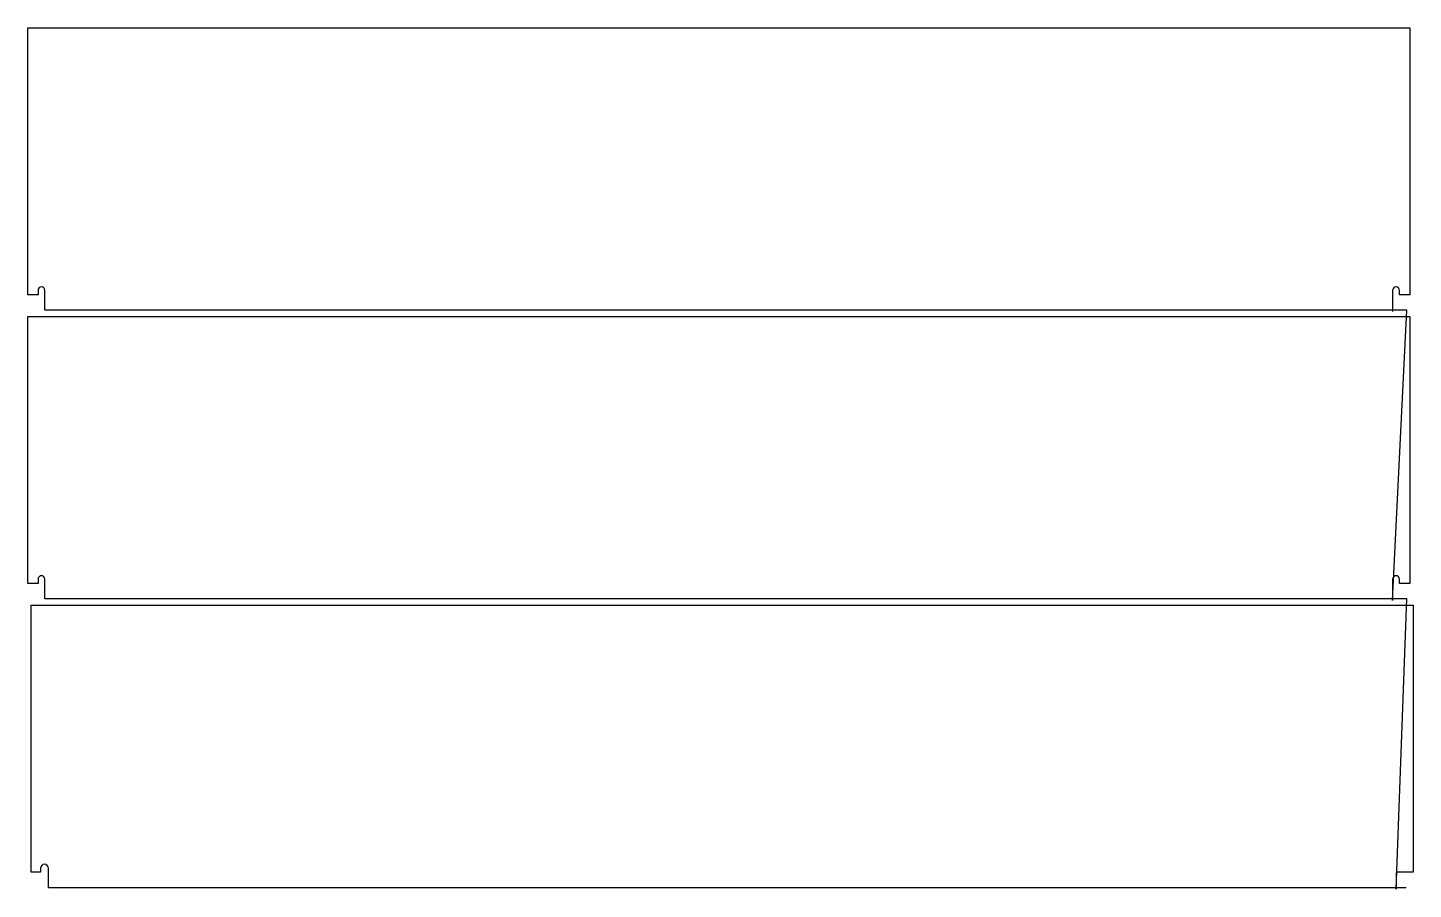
# Model space of a CAD drawing. Header units: metres. Extents: x 8 to 4442, y 3 to 2761.
import ezdxf

# ---------------------------------------------------------------- set-up
doc = ezdxf.new("R2010")
doc.units = ezdxf.units.M

msp = doc.modelspace()

# ---------------------------------------------------------------- linework, layer by layer
at = {"layer": 'TOOL_0'}
for p, q in [((8, 1906.363), (8, 2761.363)), ((8, 2761.363), (4431, 2761.363)), ((4431, 2761.363), (4431, 1906.363)), ((41, 1920.363), (41, 1906.363)), ((63, 1857.363), (63, 1920.363)), ((4376, 1920.363), (4376, 1857.363)), ((4398, 1906.363), (4398, 1920.363)), ((41, 1906.363), (8, 1906.363)), ((4431, 1906.363), (4398, 1906.363)), ((8, 982.003), (8, 1837.003)), ((8, 1837.003), (4431, 1837.003)), ((4376, 1857.363), (63, 1857.363)), ((4376, 927.961), (4421.775, 1857.363)), ((4421.775, 1857.363), (4376, 1857.363)), ((4376, 1857.363), (4376, 1852.321)), ((4431, 1837.003), (4431, 982.003)), ((41, 982.003), (8, 982.003)), ((41, 996.003), (41, 982.003)), ((63, 933.003), (63, 996.003)), ((4376, 996.003), (4376, 933.003)), ((4398, 982.003), (4398, 996.003)), ((4431, 982.003), (4398, 982.003)), ((4376, 933.003), (63, 933.003)), ((4421.775, 933.003), (4376, 933.003)), ((4376, 933.003), (4376, 927.961)), ((4386.999, 2.931), (4421.775, 933.003)), ((18.999, 58.001), (18.999, 913.001)), ((18.999, 913.001), (4441.999, 913.001)), ((4441.999, 913.001), (4441.999, 58.001)), ((48.999, 58.001), (18.999, 58.001)), ((48.999, 70.501), (48.999, 58.001)), ((73.999, 8.001), (73.999, 70.501)), ((4386.999, 53.001), (4386.999, 8.001)), ((4441.999, 58.001), (4391.999, 58.001)), ((4386.999, 8.001), (73.999, 8.001)), ((4419.103, 8.001), (4386.999, 8.001)), ((4386.999, 8.001), (4386.999, 2.931))]:
    msp.add_line(p, q, dxfattribs=at)
for centre, radius, start in [((52, 1920.363), 11, 0), ((4387, 1920.363), 11, 0), ((52, 996.003), 11, 0), ((4387, 996.003), 11, 0), ((61.499, 70.501), 12.5, 0), ((4391.999, 53.001), 5, 90)]:
    msp.add_arc(centre, radius, start, 180, dxfattribs=at)

doc.saveas('drawing.dxf')
